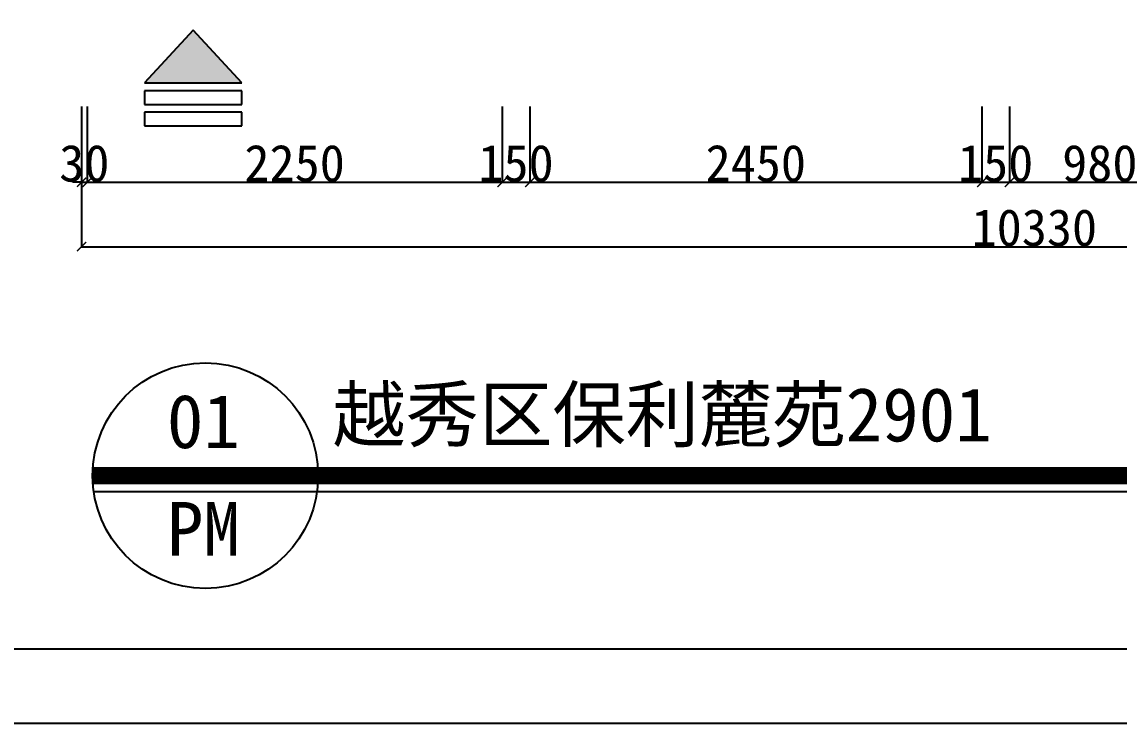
# Model space of a CAD drawing. Header units: millimetres. Extents: x -113526 to 211532, y -79714 to 28306.
# Drawn here: x 124749 to 130696, y -17124 to -13323 of the extents above; entities that cross this region are included whole.
import ezdxf

# ---------------------------------------------------------------- set-up
doc = ezdxf.new("R2010")
doc.units = ezdxf.units.MM
doc.header["$PDMODE"] = 35
for name, color, linetype in [('$Longfin_AP_HATCH', 1, 'Continuous'), ('10线框', 8, 'Continuous'), ('文本层', 3, 'Continuous'), ('标注', 8, 'Continuous')]:
    doc.layers.add(name, color=color, linetype=linetype)
doc.styles.add('宋体', font='', dxfattribs={"width": 0.7})
doc.styles.add('标准', font='simhei.ttf')
doc.styles.get('宋体').set_extended_font_data('新宋体')
doc.dimstyles.new('50', dxfattribs={"dimtxt": 120, "dimasz": 50, "dimexe": 1, "dimexo": 1, "dimgap": 1, "dimtad": 1, "dimdec": 0, "dimtxsty": '标准', "dimblk": 'ARCHTICK', "dimcen": 0, "dimdle": 1, "dimclrd": 157, "dimclre": 157, "dimclrt": 40, "dimadec": 0, "dimazin": 0, "dimtfac": 1, "dimtdec": 0, "dimtix": 1, "dimtmove": 2, "dimatfit": 3, "dimldrblk": 'DOT', "dimfxl": 100, "dimarcsym": 0})

# ---------------------------------------------------------------- blocks, each defined once
blk = doc.blocks.new('图框')
at = {"layer": '10线框', "color": 4}
blk.add_lwpolyline([(320670.1, -86662.1), (301520.2, -86662.1), (301520.2, -100261.8), (320670.1, -100261.8)], close=True, dxfattribs=at)
blk = doc.blocks.new('DFBAHMGD')
h = blk.add_hatch(color=250)
h.dxf.hatch_style = 1
h.paths.add_polyline_path([(173975732.1, 71098565), (173975444.7, 71098302.6), (173975730.6, 71098038.6)])
at = {"layer": '标注', "color": 250}
for p, q in [((173975444.7, 71098302.6), (173975732.1, 71098565)), ((173975732.1, 71098565), (173975730.6, 71098038.6)), ((173975772.9, 71098038.4), (173975774.4, 71098564.8)), ((173975774.4, 71098564.8), (173975848.2, 71098564.6)), ((173975848.2, 71098564.6), (173975846.7, 71098038.2)), ((173975889, 71098038.1), (173975890.5, 71098564.5)), ((173975890.5, 71098564.5), (173975964.4, 71098564.3)), ((173975964.4, 71098564.3), (173975962.8, 71098037.9)), ((173975730.6, 71098038.6), (173975444.7, 71098302.6)), ((173975846.7, 71098038.2), (173975772.9, 71098038.4)), ((173975962.8, 71098037.9), (173975889, 71098038.1))]:
    blk.add_line(p, q, dxfattribs=at)
blk = doc.blocks.new('_ArchTick')
at = {"color": 0, "linetype": 'ByBlock', "const_width": 0.15}
blk.add_lwpolyline([(-0.5, -0.5), (0.5, 0.5)], dxfattribs=at)
blk = doc.blocks.new('*D198')
at = {"color": 157, "lineweight": -2, "ltscale": 200, "transparency": 16777216}
for p, q in [((125072.1, -13780.7), (125072.1, -14193.3)), ((125102.1, -13780.7), (125102.1, -14193.3)), ((125072.1, -14192.3), (125022.1, -14192.3)), ((125072.1, -14192.3), (125102.1, -14192.3)), ((125102.1, -14192.3), (125152.1, -14192.3))]:
    blk.add_line(p, q, dxfattribs=at)
at = {"layer": 'Defpoints', "color": 0, "ltscale": 200, "transparency": 16777216}
for p in [(125072.1, -13779.7), (125102.1, -13779.7), (125102.1, -14192.3)]:
    blk.add_point(p, dxfattribs=at)
at = {"color": 157, "lineweight": -2, "ltscale": 200, "transparency": 16777216, "xscale": 50, "yscale": 50, "zscale": 50}
blk.add_blockref('_ArchTick', (125072.1, -14192.3), dxfattribs=at)
at = {"color": 157, "lineweight": -2, "ltscale": 200, "transparency": 16777216, "xscale": 50, "yscale": 50, "zscale": 50, "rotation": 180}
blk.add_blockref('_ArchTick', (125102.1, -14192.3), dxfattribs=at)
at = {"color": 2, "ltscale": 200, "transparency": 16777216, "insert": (125087.1, -14090.2), "char_height": 200, "attachment_point": 5, "style": '标准'}
blk.add_mtext('30', dxfattribs=at)
blk = doc.blocks.new('_Dot')
at = {"color": 0, "linetype": 'ByBlock', "lineweight": -2}
blk.add_line((-0.5, 0), (-1, 0), dxfattribs=at)
at = {"color": 0, "linetype": 'ByBlock', "const_width": 0.5}
blk.add_lwpolyline([(-0.25, 0, 1), (0.25, 0, 1)], format="xyb", close=True, dxfattribs=at)
blk = doc.blocks.new('DOT')
at = {"color": 0, "linetype": 'ByBlock'}
blk.add_line((-0.35, 0), (-1, 0), dxfattribs=at)
at = {"color": 0, "linetype": 'ByBlock', "const_width": 0.35}
blk.add_lwpolyline([(-0.175, 0, 1), (0.175, 0, 1)], format="xyb", close=True, dxfattribs=at)
blk = doc.blocks.new('*D199')
at = {"color": 157, "lineweight": -2, "ltscale": 200, "transparency": 16777216}
for p, q in [((125102.1, -13780.7), (125102.1, -14193.3)), ((127352.1, -13780.7), (127352.1, -14193.3)), ((125101.1, -14192.3), (127353.1, -14192.3))]:
    blk.add_line(p, q, dxfattribs=at)
at = {"layer": 'Defpoints', "color": 0, "ltscale": 200, "transparency": 16777216}
for p in [(125102.1, -13779.7), (127352.1, -13779.7), (127352.1, -14192.3)]:
    blk.add_point(p, dxfattribs=at)
at = {"color": 157, "lineweight": -2, "ltscale": 200, "transparency": 16777216, "xscale": 50, "yscale": 50, "zscale": 50, "rotation": 180}
blk.add_blockref('_ArchTick', (125102.1, -14192.3), dxfattribs=at)
at = {"color": 157, "lineweight": -2, "ltscale": 200, "transparency": 16777216, "xscale": 50, "yscale": 50, "zscale": 50}
blk.add_blockref('_ArchTick', (127352.1, -14192.3), dxfattribs=at)
at = {"color": 2, "ltscale": 200, "transparency": 16777216, "insert": (126227.1, -14090.2), "char_height": 200, "attachment_point": 5, "style": '标准'}
blk.add_mtext('2250', dxfattribs=at)
blk = doc.blocks.new('*D200')
at = {"color": 157, "lineweight": -2, "ltscale": 200, "transparency": 16777216}
for p, q in [((127352.1, -13780.7), (127352.1, -14193.3)), ((127502.1, -13780.7), (127502.1, -14193.3)), ((127352.1, -14192.3), (127302.1, -14192.3)), ((127352.1, -14192.3), (127502.1, -14192.3)), ((127502.1, -14192.3), (127552.1, -14192.3))]:
    blk.add_line(p, q, dxfattribs=at)
at = {"layer": 'Defpoints', "color": 0, "ltscale": 200, "transparency": 16777216}
for p in [(127352.1, -13779.7), (127502.1, -13779.7), (127502.1, -14192.3)]:
    blk.add_point(p, dxfattribs=at)
at = {"color": 157, "lineweight": -2, "ltscale": 200, "transparency": 16777216, "xscale": 50, "yscale": 50, "zscale": 50}
blk.add_blockref('_ArchTick', (127352.1, -14192.3), dxfattribs=at)
at = {"color": 157, "lineweight": -2, "ltscale": 200, "transparency": 16777216, "xscale": 50, "yscale": 50, "zscale": 50, "rotation": 180}
blk.add_blockref('_ArchTick', (127502.1, -14192.3), dxfattribs=at)
at = {"color": 2, "ltscale": 200, "transparency": 16777216, "insert": (127427.1, -14090.2), "char_height": 200, "attachment_point": 5, "style": '标准'}
blk.add_mtext('150', dxfattribs=at)
blk = doc.blocks.new('*D201')
at = {"color": 157, "lineweight": -2, "ltscale": 200, "transparency": 16777216}
for p, q in [((127502.1, -13780.7), (127502.1, -14193.3)), ((129952.1, -13780.7), (129952.1, -14193.3)), ((127501.1, -14192.3), (129953.1, -14192.3))]:
    blk.add_line(p, q, dxfattribs=at)
at = {"layer": 'Defpoints', "color": 0, "ltscale": 200, "transparency": 16777216}
for p in [(127502.1, -13779.7), (129952.1, -13779.7), (129952.1, -14192.3)]:
    blk.add_point(p, dxfattribs=at)
at = {"color": 157, "lineweight": -2, "ltscale": 200, "transparency": 16777216, "xscale": 50, "yscale": 50, "zscale": 50, "rotation": 180}
blk.add_blockref('_ArchTick', (127502.1, -14192.3), dxfattribs=at)
at = {"color": 157, "lineweight": -2, "ltscale": 200, "transparency": 16777216, "xscale": 50, "yscale": 50, "zscale": 50}
blk.add_blockref('_ArchTick', (129952.1, -14192.3), dxfattribs=at)
at = {"color": 2, "ltscale": 200, "transparency": 16777216, "insert": (128727.1, -14090.2), "char_height": 200, "attachment_point": 5, "style": '标准'}
blk.add_mtext('2450', dxfattribs=at)
blk = doc.blocks.new('*D202')
at = {"color": 157, "lineweight": -2, "ltscale": 200, "transparency": 16777216}
for p, q in [((129952.1, -13780.7), (129952.1, -14193.3)), ((130102.1, -13780.7), (130102.1, -14193.3)), ((129952.1, -14192.3), (129902.1, -14192.3)), ((129952.1, -14192.3), (130102.1, -14192.3)), ((130102.1, -14192.3), (130152.1, -14192.3))]:
    blk.add_line(p, q, dxfattribs=at)
at = {"layer": 'Defpoints', "color": 0, "ltscale": 200, "transparency": 16777216}
for p in [(129952.1, -13779.7), (130102.1, -13779.7), (130102.1, -14192.3)]:
    blk.add_point(p, dxfattribs=at)
at = {"color": 157, "lineweight": -2, "ltscale": 200, "transparency": 16777216, "xscale": 50, "yscale": 50, "zscale": 50}
blk.add_blockref('_ArchTick', (129952.1, -14192.3), dxfattribs=at)
at = {"color": 157, "lineweight": -2, "ltscale": 200, "transparency": 16777216, "xscale": 50, "yscale": 50, "zscale": 50, "rotation": 180}
blk.add_blockref('_ArchTick', (130102.1, -14192.3), dxfattribs=at)
at = {"color": 2, "ltscale": 200, "transparency": 16777216, "insert": (130027.1, -14090.2), "char_height": 200, "attachment_point": 5, "style": '标准'}
blk.add_mtext('150', dxfattribs=at)
blk = doc.blocks.new('*D203')
at = {"color": 157, "lineweight": -2, "ltscale": 200, "transparency": 16777216}
for p, q in [((130102.1, -13780.7), (130102.1, -14193.3)), ((131082.1, -13780.7), (131082.1, -14193.3)), ((130101.1, -14192.3), (131083.1, -14192.3))]:
    blk.add_line(p, q, dxfattribs=at)
at = {"layer": 'Defpoints', "color": 0, "ltscale": 200, "transparency": 16777216}
for p in [(130102.1, -13779.7), (131082.1, -13779.7), (131082.1, -14192.3)]:
    blk.add_point(p, dxfattribs=at)
at = {"color": 157, "lineweight": -2, "ltscale": 200, "transparency": 16777216, "xscale": 50, "yscale": 50, "zscale": 50, "rotation": 180}
blk.add_blockref('_ArchTick', (130102.1, -14192.3), dxfattribs=at)
at = {"color": 157, "lineweight": -2, "ltscale": 200, "transparency": 16777216, "xscale": 50, "yscale": 50, "zscale": 50}
blk.add_blockref('_ArchTick', (131082.1, -14192.3), dxfattribs=at)
at = {"color": 2, "ltscale": 200, "transparency": 16777216, "insert": (130592.1, -14090.2), "char_height": 200, "attachment_point": 5, "style": '标准'}
blk.add_mtext('980', dxfattribs=at)
blk = doc.blocks.new('*D208')
at = {"color": 157, "lineweight": -2, "ltscale": 200, "transparency": 16777216}
for p, q in [((125072.1, -13780.7), (125072.1, -14542.3)), ((135402.1, -13780.7), (135402.1, -14542.3)), ((125071.1, -14541.3), (135403.1, -14541.3))]:
    blk.add_line(p, q, dxfattribs=at)
at = {"layer": 'Defpoints', "color": 0, "ltscale": 200, "transparency": 16777216}
for p in [(125072.1, -13779.7), (135402.1, -13779.7), (135402.1, -14541.3)]:
    blk.add_point(p, dxfattribs=at)
at = {"color": 157, "lineweight": -2, "ltscale": 200, "transparency": 16777216, "xscale": 50, "yscale": 50, "zscale": 50, "rotation": 180}
blk.add_blockref('_ArchTick', (125072.1, -14541.3), dxfattribs=at)
at = {"color": 157, "lineweight": -2, "ltscale": 200, "transparency": 16777216, "xscale": 50, "yscale": 50, "zscale": 50}
blk.add_blockref('_ArchTick', (135402.1, -14541.3), dxfattribs=at)
at = {"color": 2, "ltscale": 200, "transparency": 16777216, "insert": (130237.1, -14439.2), "char_height": 200, "attachment_point": 5, "style": '标准'}
blk.add_mtext('10330', dxfattribs=at)

msp = doc.modelspace()

# ---------------------------------------------------------------- linework, layer by layer
at = {"layer": '10线框'}
msp.add_line((119974.4, -16721.6), (142489.5, -16721.6), dxfattribs=at)
at = {"layer": '文本层', "color": 3}
msp.add_line((125138, -15868.4), (135306.4, -15868.4), dxfattribs=at)
at = {"layer": '文本层', "color": 3, "const_width": 94.2}
msp.add_lwpolyline([(135303.5, -15782.8), (125131.9, -15782.8)], dxfattribs=at)
at = {"layer": '文本层', "color": 3}
msp.add_circle((125743.4, -15782.8), 611.5, dxfattribs=at)

# ---------------------------------------------------------------- block references
at = {"layer": '$Longfin_AP_HATCH', "color": 2, "xscale": -1, "rotation": 89.83462924791893}
msp.add_blockref('DFBAHMGD', (71725822, 173756144.6), dxfattribs=at)
at = {"xscale": 1.238710232719313, "yscale": 1.238710232704761, "zscale": 1.238710232707264}
msp.add_blockref('图框', (-254124.8, 107071.6), dxfattribs=at)

# ---------------------------------------------------------------- texts
at = {"color": 2, "style": '宋体'}
for s, height, p in [('越秀区保利麓苑2901              平面设计图', 291.312, (126432.4, -15596.9)), ('01', 291.31, (125534.5, -15633.2)), ('PM', 291.31, (125534.5, -16216.4))]:
    msp.add_text(s, height=height, dxfattribs=at).set_placement(p)

# ---------------------------------------------------------------- dimensions: what is measured, and where the dimension line sits
at = {"ltscale": 200}
for base, p1, p2, picture, middle in [((125102.1, -14192.3), (125072.1, -13779.7), (125102.1, -13779.7), '*D198', (125087.1, -14090.2)), ((135402.1, -14541.3), (125072.1, -13779.7), (135402.1, -13779.7), '*D208', (130237.1, -14439.2)), ((127352.1, -14192.3), (125102.1, -13779.7), (127352.1, -13779.7), '*D199', (126227.1, -14090.2)), ((127502.1, -14192.3), (127352.1, -13779.7), (127502.1, -13779.7), '*D200', (127427.1, -14090.2)), ((129952.1, -14192.3), (127502.1, -13779.7), (129952.1, -13779.7), '*D201', (128727.1, -14090.2)), ((130102.1, -14192.3), (129952.1, -13779.7), (130102.1, -13779.7), '*D202', (130027.1, -14090.2)), ((131082.1, -14192.3), (130102.1, -13779.7), (131082.1, -13779.7), '*D203', (130592.1, -14090.2))]:
    dim = msp.add_linear_dim(base=base, p1=p1, p2=p2, angle=180, dimstyle='50', override={"dimtxt": 200, "dimclrt": 2, "dimldrblk": 'DOT'}, dxfattribs=at)
    dim.commit()
    dim.dimension.update_dxf_attribs({"geometry": picture, "text_midpoint": middle})

doc.saveas('drawing.dxf')
